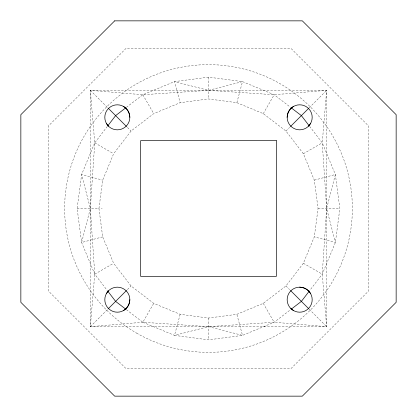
<?xml version="1.0" encoding="UTF-8"?>
<svg xmlns="http://www.w3.org/2000/svg" width="417" height="417" viewBox="0 0 417 417"><rect width="100%" height="100%" fill="white"/><g stroke="black" fill="none" stroke-linecap="round" stroke-linejoin="round"><path stroke-width="0.31" stroke-dasharray="2.08 1.56" d="M107.346 126.398L94.742 142.822L90.338 208.5L94.742 274.178L90.338 326.662L326.662 326.662L326.662 90.338L90.338 90.338L90.338 326.662L142.822 322.258L208.5 326.662L274.178 322.258L326.662 326.662L322.258 274.178L326.662 208.5L322.258 142.822L326.662 90.338L274.178 94.742L208.5 90.338L142.822 94.742L90.338 90.338L94.742 142.822L81.623 174.504L77.145 208.5L81.623 242.496L94.742 274.178L107.346 290.602M98.954 208.5L102.686 180.149L113.632 153.727L131.042 131.042L153.727 113.632L180.149 102.686L208.5 98.954L236.851 102.686L263.273 113.632L285.958 131.042L303.368 153.727L314.314 180.149L318.046 208.5L314.314 236.851L303.368 263.273L285.958 285.958L263.273 303.368L236.851 314.314L208.5 318.046L180.149 314.314L153.727 303.368L131.042 285.958L113.632 263.273L102.686 236.851L98.954 208.5L77.145 208.5M309.654 126.398L322.258 142.822L335.377 174.504L339.855 208.5L335.377 242.496L322.258 274.178L309.654 290.602M180.149 314.314L174.504 335.377L208.5 339.855L242.496 335.377L274.178 322.258L290.602 309.654M236.851 102.686L242.496 81.623L274.178 94.742L290.602 107.346M126.398 309.654L142.822 322.258L153.727 303.368M263.273 113.632L274.178 94.742M264.112 326.662L264.508 326.261M90.338 326.662L107.805 309.195M127.409 289.591L131.042 285.958M285.958 131.042L289.591 127.409M309.195 107.805L326.662 90.338M126.398 107.346L142.822 94.742L174.504 81.623L208.5 77.145L242.496 81.623L208.5 90.338L174.504 81.623L180.149 102.686M94.742 274.178L113.632 263.273M303.368 153.727L322.258 142.822M102.686 236.851L81.623 242.496L90.338 208.5L81.623 174.504L102.686 180.149M314.314 180.149L335.377 174.504L326.662 208.5L335.377 242.496L314.314 236.851M101.305 208.5L102.165 208.5M318.046 208.5L339.855 208.5M142.822 322.258L174.504 335.377L208.5 326.662L242.496 335.377L236.851 314.314M94.742 142.822L113.632 153.727M303.368 263.273L322.258 274.178M90.338 90.338L107.805 107.805M127.409 127.409L131.042 131.042M285.958 285.958L289.591 289.591M309.195 309.195L326.662 326.662M142.822 94.742L153.727 113.632M263.273 303.368L274.178 322.258M208.5 77.145L208.5 98.954M208.5 318.046L208.5 339.855M126.064 48.346L48.346 126.064L48.346 290.936L126.064 368.654L290.936 368.654L368.654 290.936L368.654 126.064L290.936 48.346L126.064 48.346M136.567 333.089A143.865 143.865 0 0 0 352.365 208.5A143.865 143.865 0 0 0 136.567 83.911A143.865 143.865 0 0 0 136.567 333.089"/><path stroke-width="0.63" d="M129.833 299.677A12.51 12.51 0 0 1 111.068 310.514A12.51 12.51 0 0 1 111.068 288.845A12.51 12.51 0 0 1 129.833 299.677C129.755 304.082 127.352 308.246 123.578 310.514M287.167 117.323C287.245 112.918 289.648 108.754 293.422 106.486A12.51 12.51 0 0 1 312.187 117.323A12.51 12.51 0 0 1 293.422 128.155A12.51 12.51 0 0 1 293.422 106.486M107.742 125.882L115.618 115.618L125.882 107.742M106.486 293.422L108.472 290.831M308.528 126.169L310.514 123.578M309.258 291.118L301.382 301.382L291.118 309.258M108.264 308.736L126.502 290.498M290.498 126.502L308.736 108.264M299.677 287.167C304.082 287.245 308.246 289.648 310.514 293.422M291.118 107.742L301.382 115.618L309.258 125.882M123.578 106.486C127.352 108.754 129.755 112.918 129.833 117.323A12.51 12.51 0 0 1 111.068 128.155A12.51 12.51 0 0 1 111.068 106.486A12.51 12.51 0 0 1 129.833 117.323M290.831 308.528L293.422 310.514A12.51 12.51 0 0 0 312.187 299.677A12.51 12.51 0 0 0 293.422 288.845A12.51 12.51 0 0 0 293.422 310.514M125.882 309.258L115.618 301.382L107.742 291.118M108.264 108.264L126.502 126.502M290.498 290.498L308.736 308.736M106.486 123.578L108.472 126.169M114.675 20.85L20.85 114.675L20.85 302.325L114.675 396.15L302.325 396.15L396.15 302.325L396.15 114.675L302.325 20.85L114.675 20.85M276.362 140.638L140.638 140.638L140.638 276.362L276.362 276.362L276.362 140.638"/></g></svg>
